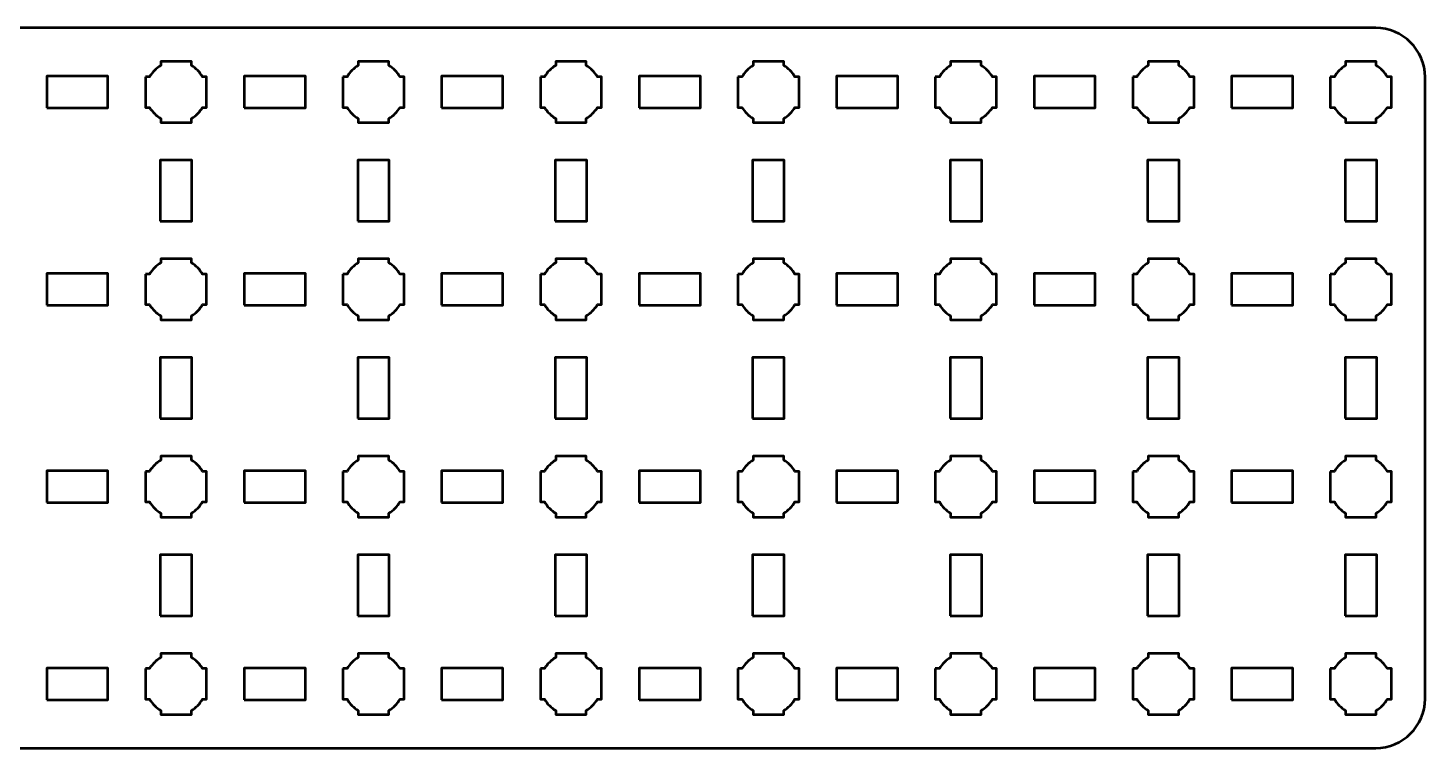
# Model space of a CAD drawing. Header units: centimetres. Extents: x -24.1 to 3.1, y -18.5 to -11.2.
# Drawn here: x -11 to 3.15, y -18.5 to -11.2 of the extents above; entities that cross this region are included whole.
import ezdxf

# ---------------------------------------------------------------- set-up
doc = ezdxf.new("R2010")
doc.units = ezdxf.units.CM
doc.header["$MEASUREMENT"] = 0
doc.layers.add('Layer 1', color=7, linetype='Continuous')

msp = doc.modelspace()

# ---------------------------------------------------------------- linework, layer by layer
at = {"layer": 'Layer 1', "color": 250, "lineweight": 53}
for points in [[(-10.81, -12.01), (-10.19, -12.01), (-10.19, -11.69), (-10.81, -11.69), (-10.81, -12.01)], [(-8.81, -12.01), (-8.19, -12.01), (-8.19, -11.69), (-8.81, -11.69), (-8.81, -12.01)], [(-6.81, -12.01), (-6.19, -12.01), (-6.19, -11.69), (-6.81, -11.69), (-6.81, -12.01)], [(-4.81, -12.01), (-4.19, -12.01), (-4.19, -11.69), (-4.81, -11.69), (-4.81, -12.01)], [(-2.81, -12.01), (-2.19, -12.01), (-2.19, -11.69), (-2.81, -11.69), (-2.81, -12.01)], [(-0.81, -12.01), (-0.19, -12.01), (-0.19, -11.69), (-0.81, -11.69), (-0.81, -12.01)], [(1.19, -12.01), (1.81, -12.01), (1.81, -11.69), (1.19, -11.69), (1.19, -12.01)], [(-9.66, -13.16), (-9.34, -13.16), (-9.34, -12.54), (-9.66, -12.54), (-9.66, -13.16)], [(-7.66, -13.16), (-7.34, -13.16), (-7.34, -12.54), (-7.66, -12.54), (-7.66, -13.16)], [(-5.66, -13.16), (-5.34, -13.16), (-5.34, -12.54), (-5.66, -12.54), (-5.66, -13.16)], [(-3.66, -13.16), (-3.34, -13.16), (-3.34, -12.54), (-3.66, -12.54), (-3.66, -13.16)], [(-1.66, -13.16), (-1.34, -13.16), (-1.34, -12.54), (-1.66, -12.54), (-1.66, -13.16)], [(0.34, -13.16), (0.66, -13.16), (0.66, -12.54), (0.34, -12.54), (0.34, -13.16)], [(2.34, -13.16), (2.66, -13.16), (2.66, -12.54), (2.34, -12.54), (2.34, -13.16)], [(-10.81, -14.01), (-10.19, -14.01), (-10.19, -13.69), (-10.81, -13.69), (-10.81, -14.01)], [(-8.81, -14.01), (-8.19, -14.01), (-8.19, -13.69), (-8.81, -13.69), (-8.81, -14.01)], [(-6.81, -14.01), (-6.19, -14.01), (-6.19, -13.69), (-6.81, -13.69), (-6.81, -14.01)], [(-4.81, -14.01), (-4.19, -14.01), (-4.19, -13.69), (-4.81, -13.69), (-4.81, -14.01)], [(-2.81, -14.01), (-2.19, -14.01), (-2.19, -13.69), (-2.81, -13.69), (-2.81, -14.01)], [(-0.81, -14.01), (-0.19, -14.01), (-0.19, -13.69), (-0.81, -13.69), (-0.81, -14.01)], [(1.19, -14.01), (1.81, -14.01), (1.81, -13.69), (1.19, -13.69), (1.19, -14.01)], [(-9.66, -15.16), (-9.34, -15.16), (-9.34, -14.54), (-9.66, -14.54), (-9.66, -15.16)], [(-7.66, -15.16), (-7.34, -15.16), (-7.34, -14.54), (-7.66, -14.54), (-7.66, -15.16)], [(-5.66, -15.16), (-5.34, -15.16), (-5.34, -14.54), (-5.66, -14.54), (-5.66, -15.16)], [(-3.66, -15.16), (-3.34, -15.16), (-3.34, -14.54), (-3.66, -14.54), (-3.66, -15.16)], [(-1.66, -15.16), (-1.34, -15.16), (-1.34, -14.54), (-1.66, -14.54), (-1.66, -15.16)], [(0.34, -15.16), (0.66, -15.16), (0.66, -14.54), (0.34, -14.54), (0.34, -15.16)], [(2.34, -15.16), (2.66, -15.16), (2.66, -14.54), (2.34, -14.54), (2.34, -15.16)], [(-10.81, -16.01), (-10.19, -16.01), (-10.19, -15.69), (-10.81, -15.69), (-10.81, -16.01)], [(-8.81, -16.01), (-8.19, -16.01), (-8.19, -15.69), (-8.81, -15.69), (-8.81, -16.01)], [(-6.81, -16.01), (-6.19, -16.01), (-6.19, -15.69), (-6.81, -15.69), (-6.81, -16.01)], [(-4.81, -16.01), (-4.19, -16.01), (-4.19, -15.69), (-4.81, -15.69), (-4.81, -16.01)], [(-2.81, -16.01), (-2.19, -16.01), (-2.19, -15.69), (-2.81, -15.69), (-2.81, -16.01)], [(-0.81, -16.01), (-0.19, -16.01), (-0.19, -15.69), (-0.81, -15.69), (-0.81, -16.01)], [(1.19, -16.01), (1.81, -16.01), (1.81, -15.69), (1.19, -15.69), (1.19, -16.01)], [(-9.66, -17.16), (-9.34, -17.16), (-9.34, -16.54), (-9.66, -16.54), (-9.66, -17.16)], [(-7.66, -17.16), (-7.34, -17.16), (-7.34, -16.54), (-7.66, -16.54), (-7.66, -17.16)], [(-5.66, -17.16), (-5.34, -17.16), (-5.34, -16.54), (-5.66, -16.54), (-5.66, -17.16)], [(-3.66, -17.16), (-3.34, -17.16), (-3.34, -16.54), (-3.66, -16.54), (-3.66, -17.16)], [(-1.66, -17.16), (-1.34, -17.16), (-1.34, -16.54), (-1.66, -16.54), (-1.66, -17.16)], [(0.34, -17.16), (0.66, -17.16), (0.66, -16.54), (0.34, -16.54), (0.34, -17.16)], [(2.34, -17.16), (2.66, -17.16), (2.66, -16.54), (2.34, -16.54), (2.34, -17.16)], [(-10.81, -18.01), (-10.19, -18.01), (-10.19, -17.69), (-10.81, -17.69), (-10.81, -18.01)], [(-8.81, -18.01), (-8.19, -18.01), (-8.19, -17.69), (-8.81, -17.69), (-8.81, -18.01)], [(-6.81, -18.01), (-6.19, -18.01), (-6.19, -17.69), (-6.81, -17.69), (-6.81, -18.01)], [(-4.81, -18.01), (-4.19, -18.01), (-4.19, -17.69), (-4.81, -17.69), (-4.81, -18.01)], [(-2.81, -18.01), (-2.19, -18.01), (-2.19, -17.69), (-2.81, -17.69), (-2.81, -18.01)], [(-0.81, -18.01), (-0.19, -18.01), (-0.19, -17.69), (-0.81, -17.69), (-0.81, -18.01)], [(1.19, -18.01), (1.81, -18.01), (1.81, -17.69), (1.19, -17.69), (1.19, -18.01)]]:
    msp.add_lwpolyline(points, close=True, dxfattribs=at)
msp.add_open_spline([(-24.15, -18), (-24.15, -18), (-24.15, -11.7), (-24.15, -11.7), (-24.15, -11.7), (-24.15, -11.42391), (-23.92609, -11.2), (-23.65, -11.2), (-23.65, -11.2), (-23.65, -11.2), (2.65, -11.2), (2.65, -11.2), (2.65, -11.2), (2.92609, -11.2), (3.15, -11.42391), (3.15, -11.7), (3.15, -11.7), (3.15, -11.7), (3.15, -18), (3.15, -18), (3.15, -18), (3.15, -18.27609), (2.92609, -18.5), (2.65, -18.5), (2.65, -18.5), (2.65, -18.5), (-23.65, -18.5), (-23.65, -18.5), (-23.65, -18.5), (-23.92609, -18.5), (-24.15, -18.27609), (-24.15, -18)], degree=3, knots=[0, 0, 0, 0, 0.125, 0.125, 0.125, 0.125, 0.25, 0.25, 0.25, 0.25, 0.375, 0.375, 0.375, 0.375, 0.5, 0.5, 0.5, 0.5, 0.625, 0.625, 0.625, 0.625, 0.75, 0.75, 0.75, 0.75, 0.875, 0.875, 0.875, 0.875, 1, 1, 1, 1], dxfattribs=at)
at = {"layer": 'Layer 1', "lineweight": 53}
for points in [[(-9.81, -11.695), (-9.81, -11.695), (-9.76851, -11.695), (-9.76851, -11.695), (-9.76851, -11.695), (-9.74128, -11.64795), (-9.70205, -11.60872), (-9.655, -11.58149), (-9.655, -11.58149), (-9.655, -11.58149), (-9.655, -11.54), (-9.655, -11.54), (-9.655, -11.54), (-9.655, -11.54), (-9.5, -11.54), (-9.5, -11.54), (-9.5, -11.54), (-9.5, -11.54), (-9.345, -11.54), (-9.345, -11.54), (-9.345, -11.54), (-9.345, -11.54), (-9.345, -11.58149), (-9.345, -11.58149), (-9.345, -11.58149), (-9.29795, -11.60872), (-9.25872, -11.64795), (-9.23149, -11.695), (-9.23149, -11.695), (-9.23149, -11.695), (-9.19, -11.695), (-9.19, -11.695), (-9.19, -11.695), (-9.19, -11.695), (-9.19, -11.85), (-9.19, -11.85), (-9.19, -11.85), (-9.19, -11.85), (-9.19, -12.005), (-9.19, -12.005), (-9.19, -12.005), (-9.19, -12.005), (-9.23149, -12.005), (-9.23149, -12.005), (-9.23149, -12.005), (-9.25872, -12.05205), (-9.29795, -12.09128), (-9.345, -12.11851), (-9.345, -12.11851), (-9.345, -12.11851), (-9.345, -12.16), (-9.345, -12.16), (-9.345, -12.16), (-9.345, -12.16), (-9.5, -12.16), (-9.5, -12.16), (-9.5, -12.16), (-9.5, -12.16), (-9.655, -12.16), (-9.655, -12.16), (-9.655, -12.16), (-9.655, -12.16), (-9.655, -12.11851), (-9.655, -12.11851), (-9.655, -12.11851), (-9.70205, -12.09128), (-9.74128, -12.05205), (-9.76851, -12.005), (-9.76851, -12.005), (-9.76851, -12.005), (-9.81, -12.005), (-9.81, -12.005), (-9.81, -12.005), (-9.81, -12.005), (-9.81, -11.85), (-9.81, -11.85), (-9.81, -11.85), (-9.81, -11.85), (-9.81, -11.695), (-9.81, -11.695)], [(-7.81, -11.695), (-7.81, -11.695), (-7.76851, -11.695), (-7.76851, -11.695), (-7.76851, -11.695), (-7.74128, -11.64795), (-7.70205, -11.60872), (-7.655, -11.58149), (-7.655, -11.58149), (-7.655, -11.58149), (-7.655, -11.54), (-7.655, -11.54), (-7.655, -11.54), (-7.655, -11.54), (-7.5, -11.54), (-7.5, -11.54), (-7.5, -11.54), (-7.5, -11.54), (-7.345, -11.54), (-7.345, -11.54), (-7.345, -11.54), (-7.345, -11.54), (-7.345, -11.58149), (-7.345, -11.58149), (-7.345, -11.58149), (-7.29795, -11.60872), (-7.25872, -11.64795), (-7.23149, -11.695), (-7.23149, -11.695), (-7.23149, -11.695), (-7.19, -11.695), (-7.19, -11.695), (-7.19, -11.695), (-7.19, -11.695), (-7.19, -11.85), (-7.19, -11.85), (-7.19, -11.85), (-7.19, -11.85), (-7.19, -12.005), (-7.19, -12.005), (-7.19, -12.005), (-7.19, -12.005), (-7.23149, -12.005), (-7.23149, -12.005), (-7.23149, -12.005), (-7.25872, -12.05205), (-7.29795, -12.09128), (-7.345, -12.11851), (-7.345, -12.11851), (-7.345, -12.11851), (-7.345, -12.16), (-7.345, -12.16), (-7.345, -12.16), (-7.345, -12.16), (-7.5, -12.16), (-7.5, -12.16), (-7.5, -12.16), (-7.5, -12.16), (-7.655, -12.16), (-7.655, -12.16), (-7.655, -12.16), (-7.655, -12.16), (-7.655, -12.11851), (-7.655, -12.11851), (-7.655, -12.11851), (-7.70205, -12.09128), (-7.74128, -12.05205), (-7.76851, -12.005), (-7.76851, -12.005), (-7.76851, -12.005), (-7.81, -12.005), (-7.81, -12.005), (-7.81, -12.005), (-7.81, -12.005), (-7.81, -11.85), (-7.81, -11.85), (-7.81, -11.85), (-7.81, -11.85), (-7.81, -11.695), (-7.81, -11.695)], [(-5.81, -11.695), (-5.81, -11.695), (-5.76851, -11.695), (-5.76851, -11.695), (-5.76851, -11.695), (-5.74128, -11.64795), (-5.70205, -11.60872), (-5.655, -11.58149), (-5.655, -11.58149), (-5.655, -11.58149), (-5.655, -11.54), (-5.655, -11.54), (-5.655, -11.54), (-5.655, -11.54), (-5.5, -11.54), (-5.5, -11.54), (-5.5, -11.54), (-5.5, -11.54), (-5.345, -11.54), (-5.345, -11.54), (-5.345, -11.54), (-5.345, -11.54), (-5.345, -11.58149), (-5.345, -11.58149), (-5.345, -11.58149), (-5.29795, -11.60872), (-5.25872, -11.64795), (-5.23149, -11.695), (-5.23149, -11.695), (-5.23149, -11.695), (-5.19, -11.695), (-5.19, -11.695), (-5.19, -11.695), (-5.19, -11.695), (-5.19, -11.85), (-5.19, -11.85), (-5.19, -11.85), (-5.19, -11.85), (-5.19, -12.005), (-5.19, -12.005), (-5.19, -12.005), (-5.19, -12.005), (-5.23149, -12.005), (-5.23149, -12.005), (-5.23149, -12.005), (-5.25872, -12.05205), (-5.29795, -12.09128), (-5.345, -12.11851), (-5.345, -12.11851), (-5.345, -12.11851), (-5.345, -12.16), (-5.345, -12.16), (-5.345, -12.16), (-5.345, -12.16), (-5.5, -12.16), (-5.5, -12.16), (-5.5, -12.16), (-5.5, -12.16), (-5.655, -12.16), (-5.655, -12.16), (-5.655, -12.16), (-5.655, -12.16), (-5.655, -12.11851), (-5.655, -12.11851), (-5.655, -12.11851), (-5.70205, -12.09128), (-5.74128, -12.05205), (-5.76851, -12.005), (-5.76851, -12.005), (-5.76851, -12.005), (-5.81, -12.005), (-5.81, -12.005), (-5.81, -12.005), (-5.81, -12.005), (-5.81, -11.85), (-5.81, -11.85), (-5.81, -11.85), (-5.81, -11.85), (-5.81, -11.695), (-5.81, -11.695)], [(-3.81, -11.695), (-3.81, -11.695), (-3.76851, -11.695), (-3.76851, -11.695), (-3.76851, -11.695), (-3.74128, -11.64795), (-3.70205, -11.60872), (-3.655, -11.58149), (-3.655, -11.58149), (-3.655, -11.58149), (-3.655, -11.54), (-3.655, -11.54), (-3.655, -11.54), (-3.655, -11.54), (-3.5, -11.54), (-3.5, -11.54), (-3.5, -11.54), (-3.5, -11.54), (-3.345, -11.54), (-3.345, -11.54), (-3.345, -11.54), (-3.345, -11.54), (-3.345, -11.58149), (-3.345, -11.58149), (-3.345, -11.58149), (-3.29795, -11.60872), (-3.25872, -11.64795), (-3.23149, -11.695), (-3.23149, -11.695), (-3.23149, -11.695), (-3.19, -11.695), (-3.19, -11.695), (-3.19, -11.695), (-3.19, -11.695), (-3.19, -11.85), (-3.19, -11.85), (-3.19, -11.85), (-3.19, -11.85), (-3.19, -12.005), (-3.19, -12.005), (-3.19, -12.005), (-3.19, -12.005), (-3.23149, -12.005), (-3.23149, -12.005), (-3.23149, -12.005), (-3.25872, -12.05205), (-3.29795, -12.09128), (-3.345, -12.11851), (-3.345, -12.11851), (-3.345, -12.11851), (-3.345, -12.16), (-3.345, -12.16), (-3.345, -12.16), (-3.345, -12.16), (-3.5, -12.16), (-3.5, -12.16), (-3.5, -12.16), (-3.5, -12.16), (-3.655, -12.16), (-3.655, -12.16), (-3.655, -12.16), (-3.655, -12.16), (-3.655, -12.11851), (-3.655, -12.11851), (-3.655, -12.11851), (-3.70205, -12.09128), (-3.74128, -12.05205), (-3.76851, -12.005), (-3.76851, -12.005), (-3.76851, -12.005), (-3.81, -12.005), (-3.81, -12.005), (-3.81, -12.005), (-3.81, -12.005), (-3.81, -11.85), (-3.81, -11.85), (-3.81, -11.85), (-3.81, -11.85), (-3.81, -11.695), (-3.81, -11.695)], [(-1.81, -11.695), (-1.81, -11.695), (-1.76851, -11.695), (-1.76851, -11.695), (-1.76851, -11.695), (-1.74128, -11.64795), (-1.70205, -11.60872), (-1.655, -11.58149), (-1.655, -11.58149), (-1.655, -11.58149), (-1.655, -11.54), (-1.655, -11.54), (-1.655, -11.54), (-1.655, -11.54), (-1.5, -11.54), (-1.5, -11.54), (-1.5, -11.54), (-1.5, -11.54), (-1.345, -11.54), (-1.345, -11.54), (-1.345, -11.54), (-1.345, -11.54), (-1.345, -11.58149), (-1.345, -11.58149), (-1.345, -11.58149), (-1.29795, -11.60872), (-1.25872, -11.64795), (-1.23149, -11.695), (-1.23149, -11.695), (-1.23149, -11.695), (-1.19, -11.695), (-1.19, -11.695), (-1.19, -11.695), (-1.19, -11.695), (-1.19, -11.85), (-1.19, -11.85), (-1.19, -11.85), (-1.19, -11.85), (-1.19, -12.005), (-1.19, -12.005), (-1.19, -12.005), (-1.19, -12.005), (-1.23149, -12.005), (-1.23149, -12.005), (-1.23149, -12.005), (-1.25872, -12.05205), (-1.29795, -12.09128), (-1.345, -12.11851), (-1.345, -12.11851), (-1.345, -12.11851), (-1.345, -12.16), (-1.345, -12.16), (-1.345, -12.16), (-1.345, -12.16), (-1.5, -12.16), (-1.5, -12.16), (-1.5, -12.16), (-1.5, -12.16), (-1.655, -12.16), (-1.655, -12.16), (-1.655, -12.16), (-1.655, -12.16), (-1.655, -12.11851), (-1.655, -12.11851), (-1.655, -12.11851), (-1.70205, -12.09128), (-1.74128, -12.05205), (-1.76851, -12.005), (-1.76851, -12.005), (-1.76851, -12.005), (-1.81, -12.005), (-1.81, -12.005), (-1.81, -12.005), (-1.81, -12.005), (-1.81, -11.85), (-1.81, -11.85), (-1.81, -11.85), (-1.81, -11.85), (-1.81, -11.695), (-1.81, -11.695)], [(0.19, -11.695), (0.19, -11.695), (0.23149, -11.695), (0.23149, -11.695), (0.23149, -11.695), (0.25872, -11.64795), (0.29795, -11.60872), (0.345, -11.58149), (0.345, -11.58149), (0.345, -11.58149), (0.345, -11.54), (0.345, -11.54), (0.345, -11.54), (0.345, -11.54), (0.5, -11.54), (0.5, -11.54), (0.5, -11.54), (0.5, -11.54), (0.655, -11.54), (0.655, -11.54), (0.655, -11.54), (0.655, -11.54), (0.655, -11.58149), (0.655, -11.58149), (0.655, -11.58149), (0.70205, -11.60872), (0.74128, -11.64795), (0.76851, -11.695), (0.76851, -11.695), (0.76851, -11.695), (0.81, -11.695), (0.81, -11.695), (0.81, -11.695), (0.81, -11.695), (0.81, -11.85), (0.81, -11.85), (0.81, -11.85), (0.81, -11.85), (0.81, -12.005), (0.81, -12.005), (0.81, -12.005), (0.81, -12.005), (0.76851, -12.005), (0.76851, -12.005), (0.76851, -12.005), (0.74128, -12.05205), (0.70205, -12.09128), (0.655, -12.11851), (0.655, -12.11851), (0.655, -12.11851), (0.655, -12.16), (0.655, -12.16), (0.655, -12.16), (0.655, -12.16), (0.5, -12.16), (0.5, -12.16), (0.5, -12.16), (0.5, -12.16), (0.345, -12.16), (0.345, -12.16), (0.345, -12.16), (0.345, -12.16), (0.345, -12.11851), (0.345, -12.11851), (0.345, -12.11851), (0.29795, -12.09128), (0.25872, -12.05205), (0.23149, -12.005), (0.23149, -12.005), (0.23149, -12.005), (0.19, -12.005), (0.19, -12.005), (0.19, -12.005), (0.19, -12.005), (0.19, -11.85), (0.19, -11.85), (0.19, -11.85), (0.19, -11.85), (0.19, -11.695), (0.19, -11.695)], [(2.19, -11.695), (2.19, -11.695), (2.23149, -11.695), (2.23149, -11.695), (2.23149, -11.695), (2.25872, -11.64795), (2.29795, -11.60872), (2.345, -11.58149), (2.345, -11.58149), (2.345, -11.58149), (2.345, -11.54), (2.345, -11.54), (2.345, -11.54), (2.345, -11.54), (2.5, -11.54), (2.5, -11.54), (2.5, -11.54), (2.5, -11.54), (2.655, -11.54), (2.655, -11.54), (2.655, -11.54), (2.655, -11.54), (2.655, -11.58149), (2.655, -11.58149), (2.655, -11.58149), (2.70205, -11.60872), (2.74128, -11.64795), (2.76851, -11.695), (2.76851, -11.695), (2.76851, -11.695), (2.81, -11.695), (2.81, -11.695), (2.81, -11.695), (2.81, -11.695), (2.81, -11.85), (2.81, -11.85), (2.81, -11.85), (2.81, -11.85), (2.81, -12.005), (2.81, -12.005), (2.81, -12.005), (2.81, -12.005), (2.76851, -12.005), (2.76851, -12.005), (2.76851, -12.005), (2.74128, -12.05205), (2.70205, -12.09128), (2.655, -12.11851), (2.655, -12.11851), (2.655, -12.11851), (2.655, -12.16), (2.655, -12.16), (2.655, -12.16), (2.655, -12.16), (2.5, -12.16), (2.5, -12.16), (2.5, -12.16), (2.5, -12.16), (2.345, -12.16), (2.345, -12.16), (2.345, -12.16), (2.345, -12.16), (2.345, -12.11851), (2.345, -12.11851), (2.345, -12.11851), (2.29795, -12.09128), (2.25872, -12.05205), (2.23149, -12.005), (2.23149, -12.005), (2.23149, -12.005), (2.19, -12.005), (2.19, -12.005), (2.19, -12.005), (2.19, -12.005), (2.19, -11.85), (2.19, -11.85), (2.19, -11.85), (2.19, -11.85), (2.19, -11.695), (2.19, -11.695)], [(-9.81, -13.695), (-9.81, -13.695), (-9.76851, -13.695), (-9.76851, -13.695), (-9.76851, -13.695), (-9.74128, -13.64795), (-9.70205, -13.60872), (-9.655, -13.58149), (-9.655, -13.58149), (-9.655, -13.58149), (-9.655, -13.54), (-9.655, -13.54), (-9.655, -13.54), (-9.655, -13.54), (-9.5, -13.54), (-9.5, -13.54), (-9.5, -13.54), (-9.5, -13.54), (-9.345, -13.54), (-9.345, -13.54), (-9.345, -13.54), (-9.345, -13.54), (-9.345, -13.58149), (-9.345, -13.58149), (-9.345, -13.58149), (-9.29795, -13.60872), (-9.25872, -13.64795), (-9.23149, -13.695), (-9.23149, -13.695), (-9.23149, -13.695), (-9.19, -13.695), (-9.19, -13.695), (-9.19, -13.695), (-9.19, -13.695), (-9.19, -13.85), (-9.19, -13.85), (-9.19, -13.85), (-9.19, -13.85), (-9.19, -14.005), (-9.19, -14.005), (-9.19, -14.005), (-9.19, -14.005), (-9.23149, -14.005), (-9.23149, -14.005), (-9.23149, -14.005), (-9.25872, -14.05205), (-9.29795, -14.09128), (-9.345, -14.11851), (-9.345, -14.11851), (-9.345, -14.11851), (-9.345, -14.16), (-9.345, -14.16), (-9.345, -14.16), (-9.345, -14.16), (-9.5, -14.16), (-9.5, -14.16), (-9.5, -14.16), (-9.5, -14.16), (-9.655, -14.16), (-9.655, -14.16), (-9.655, -14.16), (-9.655, -14.16), (-9.655, -14.11851), (-9.655, -14.11851), (-9.655, -14.11851), (-9.70205, -14.09128), (-9.74128, -14.05205), (-9.76851, -14.005), (-9.76851, -14.005), (-9.76851, -14.005), (-9.81, -14.005), (-9.81, -14.005), (-9.81, -14.005), (-9.81, -14.005), (-9.81, -13.85), (-9.81, -13.85), (-9.81, -13.85), (-9.81, -13.85), (-9.81, -13.695), (-9.81, -13.695)], [(-7.81, -13.695), (-7.81, -13.695), (-7.76851, -13.695), (-7.76851, -13.695), (-7.76851, -13.695), (-7.74128, -13.64795), (-7.70205, -13.60872), (-7.655, -13.58149), (-7.655, -13.58149), (-7.655, -13.58149), (-7.655, -13.54), (-7.655, -13.54), (-7.655, -13.54), (-7.655, -13.54), (-7.5, -13.54), (-7.5, -13.54), (-7.5, -13.54), (-7.5, -13.54), (-7.345, -13.54), (-7.345, -13.54), (-7.345, -13.54), (-7.345, -13.54), (-7.345, -13.58149), (-7.345, -13.58149), (-7.345, -13.58149), (-7.29795, -13.60872), (-7.25872, -13.64795), (-7.23149, -13.695), (-7.23149, -13.695), (-7.23149, -13.695), (-7.19, -13.695), (-7.19, -13.695), (-7.19, -13.695), (-7.19, -13.695), (-7.19, -13.85), (-7.19, -13.85), (-7.19, -13.85), (-7.19, -13.85), (-7.19, -14.005), (-7.19, -14.005), (-7.19, -14.005), (-7.19, -14.005), (-7.23149, -14.005), (-7.23149, -14.005), (-7.23149, -14.005), (-7.25872, -14.05205), (-7.29795, -14.09128), (-7.345, -14.11851), (-7.345, -14.11851), (-7.345, -14.11851), (-7.345, -14.16), (-7.345, -14.16), (-7.345, -14.16), (-7.345, -14.16), (-7.5, -14.16), (-7.5, -14.16), (-7.5, -14.16), (-7.5, -14.16), (-7.655, -14.16), (-7.655, -14.16), (-7.655, -14.16), (-7.655, -14.16), (-7.655, -14.11851), (-7.655, -14.11851), (-7.655, -14.11851), (-7.70205, -14.09128), (-7.74128, -14.05205), (-7.76851, -14.005), (-7.76851, -14.005), (-7.76851, -14.005), (-7.81, -14.005), (-7.81, -14.005), (-7.81, -14.005), (-7.81, -14.005), (-7.81, -13.85), (-7.81, -13.85), (-7.81, -13.85), (-7.81, -13.85), (-7.81, -13.695), (-7.81, -13.695)], [(-5.81, -13.695), (-5.81, -13.695), (-5.76851, -13.695), (-5.76851, -13.695), (-5.76851, -13.695), (-5.74128, -13.64795), (-5.70205, -13.60872), (-5.655, -13.58149), (-5.655, -13.58149), (-5.655, -13.58149), (-5.655, -13.54), (-5.655, -13.54), (-5.655, -13.54), (-5.655, -13.54), (-5.5, -13.54), (-5.5, -13.54), (-5.5, -13.54), (-5.5, -13.54), (-5.345, -13.54), (-5.345, -13.54), (-5.345, -13.54), (-5.345, -13.54), (-5.345, -13.58149), (-5.345, -13.58149), (-5.345, -13.58149), (-5.29795, -13.60872), (-5.25872, -13.64795), (-5.23149, -13.695), (-5.23149, -13.695), (-5.23149, -13.695), (-5.19, -13.695), (-5.19, -13.695), (-5.19, -13.695), (-5.19, -13.695), (-5.19, -13.85), (-5.19, -13.85), (-5.19, -13.85), (-5.19, -13.85), (-5.19, -14.005), (-5.19, -14.005), (-5.19, -14.005), (-5.19, -14.005), (-5.23149, -14.005), (-5.23149, -14.005), (-5.23149, -14.005), (-5.25872, -14.05205), (-5.29795, -14.09128), (-5.345, -14.11851), (-5.345, -14.11851), (-5.345, -14.11851), (-5.345, -14.16), (-5.345, -14.16), (-5.345, -14.16), (-5.345, -14.16), (-5.5, -14.16), (-5.5, -14.16), (-5.5, -14.16), (-5.5, -14.16), (-5.655, -14.16), (-5.655, -14.16), (-5.655, -14.16), (-5.655, -14.16), (-5.655, -14.11851), (-5.655, -14.11851), (-5.655, -14.11851), (-5.70205, -14.09128), (-5.74128, -14.05205), (-5.76851, -14.005), (-5.76851, -14.005), (-5.76851, -14.005), (-5.81, -14.005), (-5.81, -14.005), (-5.81, -14.005), (-5.81, -14.005), (-5.81, -13.85), (-5.81, -13.85), (-5.81, -13.85), (-5.81, -13.85), (-5.81, -13.695), (-5.81, -13.695)], [(-3.81, -13.695), (-3.81, -13.695), (-3.76851, -13.695), (-3.76851, -13.695), (-3.76851, -13.695), (-3.74128, -13.64795), (-3.70205, -13.60872), (-3.655, -13.58149), (-3.655, -13.58149), (-3.655, -13.58149), (-3.655, -13.54), (-3.655, -13.54), (-3.655, -13.54), (-3.655, -13.54), (-3.5, -13.54), (-3.5, -13.54), (-3.5, -13.54), (-3.5, -13.54), (-3.345, -13.54), (-3.345, -13.54), (-3.345, -13.54), (-3.345, -13.54), (-3.345, -13.58149), (-3.345, -13.58149), (-3.345, -13.58149), (-3.29795, -13.60872), (-3.25872, -13.64795), (-3.23149, -13.695), (-3.23149, -13.695), (-3.23149, -13.695), (-3.19, -13.695), (-3.19, -13.695), (-3.19, -13.695), (-3.19, -13.695), (-3.19, -13.85), (-3.19, -13.85), (-3.19, -13.85), (-3.19, -13.85), (-3.19, -14.005), (-3.19, -14.005), (-3.19, -14.005), (-3.19, -14.005), (-3.23149, -14.005), (-3.23149, -14.005), (-3.23149, -14.005), (-3.25872, -14.05205), (-3.29795, -14.09128), (-3.345, -14.11851), (-3.345, -14.11851), (-3.345, -14.11851), (-3.345, -14.16), (-3.345, -14.16), (-3.345, -14.16), (-3.345, -14.16), (-3.5, -14.16), (-3.5, -14.16), (-3.5, -14.16), (-3.5, -14.16), (-3.655, -14.16), (-3.655, -14.16), (-3.655, -14.16), (-3.655, -14.16), (-3.655, -14.11851), (-3.655, -14.11851), (-3.655, -14.11851), (-3.70205, -14.09128), (-3.74128, -14.05205), (-3.76851, -14.005), (-3.76851, -14.005), (-3.76851, -14.005), (-3.81, -14.005), (-3.81, -14.005), (-3.81, -14.005), (-3.81, -14.005), (-3.81, -13.85), (-3.81, -13.85), (-3.81, -13.85), (-3.81, -13.85), (-3.81, -13.695), (-3.81, -13.695)], [(-1.81, -13.695), (-1.81, -13.695), (-1.76851, -13.695), (-1.76851, -13.695), (-1.76851, -13.695), (-1.74128, -13.64795), (-1.70205, -13.60872), (-1.655, -13.58149), (-1.655, -13.58149), (-1.655, -13.58149), (-1.655, -13.54), (-1.655, -13.54), (-1.655, -13.54), (-1.655, -13.54), (-1.5, -13.54), (-1.5, -13.54), (-1.5, -13.54), (-1.5, -13.54), (-1.345, -13.54), (-1.345, -13.54), (-1.345, -13.54), (-1.345, -13.54), (-1.345, -13.58149), (-1.345, -13.58149), (-1.345, -13.58149), (-1.29795, -13.60872), (-1.25872, -13.64795), (-1.23149, -13.695), (-1.23149, -13.695), (-1.23149, -13.695), (-1.19, -13.695), (-1.19, -13.695), (-1.19, -13.695), (-1.19, -13.695), (-1.19, -13.85), (-1.19, -13.85), (-1.19, -13.85), (-1.19, -13.85), (-1.19, -14.005), (-1.19, -14.005), (-1.19, -14.005), (-1.19, -14.005), (-1.23149, -14.005), (-1.23149, -14.005), (-1.23149, -14.005), (-1.25872, -14.05205), (-1.29795, -14.09128), (-1.345, -14.11851), (-1.345, -14.11851), (-1.345, -14.11851), (-1.345, -14.16), (-1.345, -14.16), (-1.345, -14.16), (-1.345, -14.16), (-1.5, -14.16), (-1.5, -14.16), (-1.5, -14.16), (-1.5, -14.16), (-1.655, -14.16), (-1.655, -14.16), (-1.655, -14.16), (-1.655, -14.16), (-1.655, -14.11851), (-1.655, -14.11851), (-1.655, -14.11851), (-1.70205, -14.09128), (-1.74128, -14.05205), (-1.76851, -14.005), (-1.76851, -14.005), (-1.76851, -14.005), (-1.81, -14.005), (-1.81, -14.005), (-1.81, -14.005), (-1.81, -14.005), (-1.81, -13.85), (-1.81, -13.85), (-1.81, -13.85), (-1.81, -13.85), (-1.81, -13.695), (-1.81, -13.695)], [(0.19, -13.695), (0.19, -13.695), (0.23149, -13.695), (0.23149, -13.695), (0.23149, -13.695), (0.25872, -13.64795), (0.29795, -13.60872), (0.345, -13.58149), (0.345, -13.58149), (0.345, -13.58149), (0.345, -13.54), (0.345, -13.54), (0.345, -13.54), (0.345, -13.54), (0.5, -13.54), (0.5, -13.54), (0.5, -13.54), (0.5, -13.54), (0.655, -13.54), (0.655, -13.54), (0.655, -13.54), (0.655, -13.54), (0.655, -13.58149), (0.655, -13.58149), (0.655, -13.58149), (0.70205, -13.60872), (0.74128, -13.64795), (0.76851, -13.695), (0.76851, -13.695), (0.76851, -13.695), (0.81, -13.695), (0.81, -13.695), (0.81, -13.695), (0.81, -13.695), (0.81, -13.85), (0.81, -13.85), (0.81, -13.85), (0.81, -13.85), (0.81, -14.005), (0.81, -14.005), (0.81, -14.005), (0.81, -14.005), (0.76851, -14.005), (0.76851, -14.005), (0.76851, -14.005), (0.74128, -14.05205), (0.70205, -14.09128), (0.655, -14.11851), (0.655, -14.11851), (0.655, -14.11851), (0.655, -14.16), (0.655, -14.16), (0.655, -14.16), (0.655, -14.16), (0.5, -14.16), (0.5, -14.16), (0.5, -14.16), (0.5, -14.16), (0.345, -14.16), (0.345, -14.16), (0.345, -14.16), (0.345, -14.16), (0.345, -14.11851), (0.345, -14.11851), (0.345, -14.11851), (0.29795, -14.09128), (0.25872, -14.05205), (0.23149, -14.005), (0.23149, -14.005), (0.23149, -14.005), (0.19, -14.005), (0.19, -14.005), (0.19, -14.005), (0.19, -14.005), (0.19, -13.85), (0.19, -13.85), (0.19, -13.85), (0.19, -13.85), (0.19, -13.695), (0.19, -13.695)], [(2.19, -13.695), (2.19, -13.695), (2.23149, -13.695), (2.23149, -13.695), (2.23149, -13.695), (2.25872, -13.64795), (2.29795, -13.60872), (2.345, -13.58149), (2.345, -13.58149), (2.345, -13.58149), (2.345, -13.54), (2.345, -13.54), (2.345, -13.54), (2.345, -13.54), (2.5, -13.54), (2.5, -13.54), (2.5, -13.54), (2.5, -13.54), (2.655, -13.54), (2.655, -13.54), (2.655, -13.54), (2.655, -13.54), (2.655, -13.58149), (2.655, -13.58149), (2.655, -13.58149), (2.70205, -13.60872), (2.74128, -13.64795), (2.76851, -13.695), (2.76851, -13.695), (2.76851, -13.695), (2.81, -13.695), (2.81, -13.695), (2.81, -13.695), (2.81, -13.695), (2.81, -13.85), (2.81, -13.85), (2.81, -13.85), (2.81, -13.85), (2.81, -14.005), (2.81, -14.005), (2.81, -14.005), (2.81, -14.005), (2.76851, -14.005), (2.76851, -14.005), (2.76851, -14.005), (2.74128, -14.05205), (2.70205, -14.09128), (2.655, -14.11851), (2.655, -14.11851), (2.655, -14.11851), (2.655, -14.16), (2.655, -14.16), (2.655, -14.16), (2.655, -14.16), (2.5, -14.16), (2.5, -14.16), (2.5, -14.16), (2.5, -14.16), (2.345, -14.16), (2.345, -14.16), (2.345, -14.16), (2.345, -14.16), (2.345, -14.11851), (2.345, -14.11851), (2.345, -14.11851), (2.29795, -14.09128), (2.25872, -14.05205), (2.23149, -14.005), (2.23149, -14.005), (2.23149, -14.005), (2.19, -14.005), (2.19, -14.005), (2.19, -14.005), (2.19, -14.005), (2.19, -13.85), (2.19, -13.85), (2.19, -13.85), (2.19, -13.85), (2.19, -13.695), (2.19, -13.695)], [(-9.81, -15.695), (-9.81, -15.695), (-9.76851, -15.695), (-9.76851, -15.695), (-9.76851, -15.695), (-9.74128, -15.64795), (-9.70205, -15.60872), (-9.655, -15.58149), (-9.655, -15.58149), (-9.655, -15.58149), (-9.655, -15.54), (-9.655, -15.54), (-9.655, -15.54), (-9.655, -15.54), (-9.5, -15.54), (-9.5, -15.54), (-9.5, -15.54), (-9.5, -15.54), (-9.345, -15.54), (-9.345, -15.54), (-9.345, -15.54), (-9.345, -15.54), (-9.345, -15.58149), (-9.345, -15.58149), (-9.345, -15.58149), (-9.29795, -15.60872), (-9.25872, -15.64795), (-9.23149, -15.695), (-9.23149, -15.695), (-9.23149, -15.695), (-9.19, -15.695), (-9.19, -15.695), (-9.19, -15.695), (-9.19, -15.695), (-9.19, -15.85), (-9.19, -15.85), (-9.19, -15.85), (-9.19, -15.85), (-9.19, -16.005), (-9.19, -16.005), (-9.19, -16.005), (-9.19, -16.005), (-9.23149, -16.005), (-9.23149, -16.005), (-9.23149, -16.005), (-9.25872, -16.05205), (-9.29795, -16.09128), (-9.345, -16.11851), (-9.345, -16.11851), (-9.345, -16.11851), (-9.345, -16.16), (-9.345, -16.16), (-9.345, -16.16), (-9.345, -16.16), (-9.5, -16.16), (-9.5, -16.16), (-9.5, -16.16), (-9.5, -16.16), (-9.655, -16.16), (-9.655, -16.16), (-9.655, -16.16), (-9.655, -16.16), (-9.655, -16.11851), (-9.655, -16.11851), (-9.655, -16.11851), (-9.70205, -16.09128), (-9.74128, -16.05205), (-9.76851, -16.005), (-9.76851, -16.005), (-9.76851, -16.005), (-9.81, -16.005), (-9.81, -16.005), (-9.81, -16.005), (-9.81, -16.005), (-9.81, -15.85), (-9.81, -15.85), (-9.81, -15.85), (-9.81, -15.85), (-9.81, -15.695), (-9.81, -15.695)], [(-7.81, -15.695), (-7.81, -15.695), (-7.76851, -15.695), (-7.76851, -15.695), (-7.76851, -15.695), (-7.74128, -15.64795), (-7.70205, -15.60872), (-7.655, -15.58149), (-7.655, -15.58149), (-7.655, -15.58149), (-7.655, -15.54), (-7.655, -15.54), (-7.655, -15.54), (-7.655, -15.54), (-7.5, -15.54), (-7.5, -15.54), (-7.5, -15.54), (-7.5, -15.54), (-7.345, -15.54), (-7.345, -15.54), (-7.345, -15.54), (-7.345, -15.54), (-7.345, -15.58149), (-7.345, -15.58149), (-7.345, -15.58149), (-7.29795, -15.60872), (-7.25872, -15.64795), (-7.23149, -15.695), (-7.23149, -15.695), (-7.23149, -15.695), (-7.19, -15.695), (-7.19, -15.695), (-7.19, -15.695), (-7.19, -15.695), (-7.19, -15.85), (-7.19, -15.85), (-7.19, -15.85), (-7.19, -15.85), (-7.19, -16.005), (-7.19, -16.005), (-7.19, -16.005), (-7.19, -16.005), (-7.23149, -16.005), (-7.23149, -16.005), (-7.23149, -16.005), (-7.25872, -16.05205), (-7.29795, -16.09128), (-7.345, -16.11851), (-7.345, -16.11851), (-7.345, -16.11851), (-7.345, -16.16), (-7.345, -16.16), (-7.345, -16.16), (-7.345, -16.16), (-7.5, -16.16), (-7.5, -16.16), (-7.5, -16.16), (-7.5, -16.16), (-7.655, -16.16), (-7.655, -16.16), (-7.655, -16.16), (-7.655, -16.16), (-7.655, -16.11851), (-7.655, -16.11851), (-7.655, -16.11851), (-7.70205, -16.09128), (-7.74128, -16.05205), (-7.76851, -16.005), (-7.76851, -16.005), (-7.76851, -16.005), (-7.81, -16.005), (-7.81, -16.005), (-7.81, -16.005), (-7.81, -16.005), (-7.81, -15.85), (-7.81, -15.85), (-7.81, -15.85), (-7.81, -15.85), (-7.81, -15.695), (-7.81, -15.695)], [(-5.81, -15.695), (-5.81, -15.695), (-5.76851, -15.695), (-5.76851, -15.695), (-5.76851, -15.695), (-5.74128, -15.64795), (-5.70205, -15.60872), (-5.655, -15.58149), (-5.655, -15.58149), (-5.655, -15.58149), (-5.655, -15.54), (-5.655, -15.54), (-5.655, -15.54), (-5.655, -15.54), (-5.5, -15.54), (-5.5, -15.54), (-5.5, -15.54), (-5.5, -15.54), (-5.345, -15.54), (-5.345, -15.54), (-5.345, -15.54), (-5.345, -15.54), (-5.345, -15.58149), (-5.345, -15.58149), (-5.345, -15.58149), (-5.29795, -15.60872), (-5.25872, -15.64795), (-5.23149, -15.695), (-5.23149, -15.695), (-5.23149, -15.695), (-5.19, -15.695), (-5.19, -15.695), (-5.19, -15.695), (-5.19, -15.695), (-5.19, -15.85), (-5.19, -15.85), (-5.19, -15.85), (-5.19, -15.85), (-5.19, -16.005), (-5.19, -16.005), (-5.19, -16.005), (-5.19, -16.005), (-5.23149, -16.005), (-5.23149, -16.005), (-5.23149, -16.005), (-5.25872, -16.05205), (-5.29795, -16.09128), (-5.345, -16.11851), (-5.345, -16.11851), (-5.345, -16.11851), (-5.345, -16.16), (-5.345, -16.16), (-5.345, -16.16), (-5.345, -16.16), (-5.5, -16.16), (-5.5, -16.16), (-5.5, -16.16), (-5.5, -16.16), (-5.655, -16.16), (-5.655, -16.16), (-5.655, -16.16), (-5.655, -16.16), (-5.655, -16.11851), (-5.655, -16.11851), (-5.655, -16.11851), (-5.70205, -16.09128), (-5.74128, -16.05205), (-5.76851, -16.005), (-5.76851, -16.005), (-5.76851, -16.005), (-5.81, -16.005), (-5.81, -16.005), (-5.81, -16.005), (-5.81, -16.005), (-5.81, -15.85), (-5.81, -15.85), (-5.81, -15.85), (-5.81, -15.85), (-5.81, -15.695), (-5.81, -15.695)], [(-3.81, -15.695), (-3.81, -15.695), (-3.76851, -15.695), (-3.76851, -15.695), (-3.76851, -15.695), (-3.74128, -15.64795), (-3.70205, -15.60872), (-3.655, -15.58149), (-3.655, -15.58149), (-3.655, -15.58149), (-3.655, -15.54), (-3.655, -15.54), (-3.655, -15.54), (-3.655, -15.54), (-3.5, -15.54), (-3.5, -15.54), (-3.5, -15.54), (-3.5, -15.54), (-3.345, -15.54), (-3.345, -15.54), (-3.345, -15.54), (-3.345, -15.54), (-3.345, -15.58149), (-3.345, -15.58149), (-3.345, -15.58149), (-3.29795, -15.60872), (-3.25872, -15.64795), (-3.23149, -15.695), (-3.23149, -15.695), (-3.23149, -15.695), (-3.19, -15.695), (-3.19, -15.695), (-3.19, -15.695), (-3.19, -15.695), (-3.19, -15.85), (-3.19, -15.85), (-3.19, -15.85), (-3.19, -15.85), (-3.19, -16.005), (-3.19, -16.005), (-3.19, -16.005), (-3.19, -16.005), (-3.23149, -16.005), (-3.23149, -16.005), (-3.23149, -16.005), (-3.25872, -16.05205), (-3.29795, -16.09128), (-3.345, -16.11851), (-3.345, -16.11851), (-3.345, -16.11851), (-3.345, -16.16), (-3.345, -16.16), (-3.345, -16.16), (-3.345, -16.16), (-3.5, -16.16), (-3.5, -16.16), (-3.5, -16.16), (-3.5, -16.16), (-3.655, -16.16), (-3.655, -16.16), (-3.655, -16.16), (-3.655, -16.16), (-3.655, -16.11851), (-3.655, -16.11851), (-3.655, -16.11851), (-3.70205, -16.09128), (-3.74128, -16.05205), (-3.76851, -16.005), (-3.76851, -16.005), (-3.76851, -16.005), (-3.81, -16.005), (-3.81, -16.005), (-3.81, -16.005), (-3.81, -16.005), (-3.81, -15.85), (-3.81, -15.85), (-3.81, -15.85), (-3.81, -15.85), (-3.81, -15.695), (-3.81, -15.695)], [(-1.81, -15.695), (-1.81, -15.695), (-1.76851, -15.695), (-1.76851, -15.695), (-1.76851, -15.695), (-1.74128, -15.64795), (-1.70205, -15.60872), (-1.655, -15.58149), (-1.655, -15.58149), (-1.655, -15.58149), (-1.655, -15.54), (-1.655, -15.54), (-1.655, -15.54), (-1.655, -15.54), (-1.5, -15.54), (-1.5, -15.54), (-1.5, -15.54), (-1.5, -15.54), (-1.345, -15.54), (-1.345, -15.54), (-1.345, -15.54), (-1.345, -15.54), (-1.345, -15.58149), (-1.345, -15.58149), (-1.345, -15.58149), (-1.29795, -15.60872), (-1.25872, -15.64795), (-1.23149, -15.695), (-1.23149, -15.695), (-1.23149, -15.695), (-1.19, -15.695), (-1.19, -15.695), (-1.19, -15.695), (-1.19, -15.695), (-1.19, -15.85), (-1.19, -15.85), (-1.19, -15.85), (-1.19, -15.85), (-1.19, -16.005), (-1.19, -16.005), (-1.19, -16.005), (-1.19, -16.005), (-1.23149, -16.005), (-1.23149, -16.005), (-1.23149, -16.005), (-1.25872, -16.05205), (-1.29795, -16.09128), (-1.345, -16.11851), (-1.345, -16.11851), (-1.345, -16.11851), (-1.345, -16.16), (-1.345, -16.16), (-1.345, -16.16), (-1.345, -16.16), (-1.5, -16.16), (-1.5, -16.16), (-1.5, -16.16), (-1.5, -16.16), (-1.655, -16.16), (-1.655, -16.16), (-1.655, -16.16), (-1.655, -16.16), (-1.655, -16.11851), (-1.655, -16.11851), (-1.655, -16.11851), (-1.70205, -16.09128), (-1.74128, -16.05205), (-1.76851, -16.005), (-1.76851, -16.005), (-1.76851, -16.005), (-1.81, -16.005), (-1.81, -16.005), (-1.81, -16.005), (-1.81, -16.005), (-1.81, -15.85), (-1.81, -15.85), (-1.81, -15.85), (-1.81, -15.85), (-1.81, -15.695), (-1.81, -15.695)], [(0.19, -15.695), (0.19, -15.695), (0.23149, -15.695), (0.23149, -15.695), (0.23149, -15.695), (0.25872, -15.64795), (0.29795, -15.60872), (0.345, -15.58149), (0.345, -15.58149), (0.345, -15.58149), (0.345, -15.54), (0.345, -15.54), (0.345, -15.54), (0.345, -15.54), (0.5, -15.54), (0.5, -15.54), (0.5, -15.54), (0.5, -15.54), (0.655, -15.54), (0.655, -15.54), (0.655, -15.54), (0.655, -15.54), (0.655, -15.58149), (0.655, -15.58149), (0.655, -15.58149), (0.70205, -15.60872), (0.74128, -15.64795), (0.76851, -15.695), (0.76851, -15.695), (0.76851, -15.695), (0.81, -15.695), (0.81, -15.695), (0.81, -15.695), (0.81, -15.695), (0.81, -15.85), (0.81, -15.85), (0.81, -15.85), (0.81, -15.85), (0.81, -16.005), (0.81, -16.005), (0.81, -16.005), (0.81, -16.005), (0.76851, -16.005), (0.76851, -16.005), (0.76851, -16.005), (0.74128, -16.05205), (0.70205, -16.09128), (0.655, -16.11851), (0.655, -16.11851), (0.655, -16.11851), (0.655, -16.16), (0.655, -16.16), (0.655, -16.16), (0.655, -16.16), (0.5, -16.16), (0.5, -16.16), (0.5, -16.16), (0.5, -16.16), (0.345, -16.16), (0.345, -16.16), (0.345, -16.16), (0.345, -16.16), (0.345, -16.11851), (0.345, -16.11851), (0.345, -16.11851), (0.29795, -16.09128), (0.25872, -16.05205), (0.23149, -16.005), (0.23149, -16.005), (0.23149, -16.005), (0.19, -16.005), (0.19, -16.005), (0.19, -16.005), (0.19, -16.005), (0.19, -15.85), (0.19, -15.85), (0.19, -15.85), (0.19, -15.85), (0.19, -15.695), (0.19, -15.695)], [(2.19, -15.695), (2.19, -15.695), (2.23149, -15.695), (2.23149, -15.695), (2.23149, -15.695), (2.25872, -15.64795), (2.29795, -15.60872), (2.345, -15.58149), (2.345, -15.58149), (2.345, -15.58149), (2.345, -15.54), (2.345, -15.54), (2.345, -15.54), (2.345, -15.54), (2.5, -15.54), (2.5, -15.54), (2.5, -15.54), (2.5, -15.54), (2.655, -15.54), (2.655, -15.54), (2.655, -15.54), (2.655, -15.54), (2.655, -15.58149), (2.655, -15.58149), (2.655, -15.58149), (2.70205, -15.60872), (2.74128, -15.64795), (2.76851, -15.695), (2.76851, -15.695), (2.76851, -15.695), (2.81, -15.695), (2.81, -15.695), (2.81, -15.695), (2.81, -15.695), (2.81, -15.85), (2.81, -15.85), (2.81, -15.85), (2.81, -15.85), (2.81, -16.005), (2.81, -16.005), (2.81, -16.005), (2.81, -16.005), (2.76851, -16.005), (2.76851, -16.005), (2.76851, -16.005), (2.74128, -16.05205), (2.70205, -16.09128), (2.655, -16.11851), (2.655, -16.11851), (2.655, -16.11851), (2.655, -16.16), (2.655, -16.16), (2.655, -16.16), (2.655, -16.16), (2.5, -16.16), (2.5, -16.16), (2.5, -16.16), (2.5, -16.16), (2.345, -16.16), (2.345, -16.16), (2.345, -16.16), (2.345, -16.16), (2.345, -16.11851), (2.345, -16.11851), (2.345, -16.11851), (2.29795, -16.09128), (2.25872, -16.05205), (2.23149, -16.005), (2.23149, -16.005), (2.23149, -16.005), (2.19, -16.005), (2.19, -16.005), (2.19, -16.005), (2.19, -16.005), (2.19, -15.85), (2.19, -15.85), (2.19, -15.85), (2.19, -15.85), (2.19, -15.695), (2.19, -15.695)], [(-9.81, -17.695), (-9.81, -17.695), (-9.76851, -17.695), (-9.76851, -17.695), (-9.76851, -17.695), (-9.74128, -17.64795), (-9.70205, -17.60872), (-9.655, -17.58149), (-9.655, -17.58149), (-9.655, -17.58149), (-9.655, -17.54), (-9.655, -17.54), (-9.655, -17.54), (-9.655, -17.54), (-9.5, -17.54), (-9.5, -17.54), (-9.5, -17.54), (-9.5, -17.54), (-9.345, -17.54), (-9.345, -17.54), (-9.345, -17.54), (-9.345, -17.54), (-9.345, -17.58149), (-9.345, -17.58149), (-9.345, -17.58149), (-9.29795, -17.60872), (-9.25872, -17.64795), (-9.23149, -17.695), (-9.23149, -17.695), (-9.23149, -17.695), (-9.19, -17.695), (-9.19, -17.695), (-9.19, -17.695), (-9.19, -17.695), (-9.19, -17.85), (-9.19, -17.85), (-9.19, -17.85), (-9.19, -17.85), (-9.19, -18.005), (-9.19, -18.005), (-9.19, -18.005), (-9.19, -18.005), (-9.23149, -18.005), (-9.23149, -18.005), (-9.23149, -18.005), (-9.25872, -18.05205), (-9.29795, -18.09128), (-9.345, -18.11851), (-9.345, -18.11851), (-9.345, -18.11851), (-9.345, -18.16), (-9.345, -18.16), (-9.345, -18.16), (-9.345, -18.16), (-9.5, -18.16), (-9.5, -18.16), (-9.5, -18.16), (-9.5, -18.16), (-9.655, -18.16), (-9.655, -18.16), (-9.655, -18.16), (-9.655, -18.16), (-9.655, -18.11851), (-9.655, -18.11851), (-9.655, -18.11851), (-9.70205, -18.09128), (-9.74128, -18.05205), (-9.76851, -18.005), (-9.76851, -18.005), (-9.76851, -18.005), (-9.81, -18.005), (-9.81, -18.005), (-9.81, -18.005), (-9.81, -18.005), (-9.81, -17.85), (-9.81, -17.85), (-9.81, -17.85), (-9.81, -17.85), (-9.81, -17.695), (-9.81, -17.695)], [(-7.81, -17.695), (-7.81, -17.695), (-7.76851, -17.695), (-7.76851, -17.695), (-7.76851, -17.695), (-7.74128, -17.64795), (-7.70205, -17.60872), (-7.655, -17.58149), (-7.655, -17.58149), (-7.655, -17.58149), (-7.655, -17.54), (-7.655, -17.54), (-7.655, -17.54), (-7.655, -17.54), (-7.5, -17.54), (-7.5, -17.54), (-7.5, -17.54), (-7.5, -17.54), (-7.345, -17.54), (-7.345, -17.54), (-7.345, -17.54), (-7.345, -17.54), (-7.345, -17.58149), (-7.345, -17.58149), (-7.345, -17.58149), (-7.29795, -17.60872), (-7.25872, -17.64795), (-7.23149, -17.695), (-7.23149, -17.695), (-7.23149, -17.695), (-7.19, -17.695), (-7.19, -17.695), (-7.19, -17.695), (-7.19, -17.695), (-7.19, -17.85), (-7.19, -17.85), (-7.19, -17.85), (-7.19, -17.85), (-7.19, -18.005), (-7.19, -18.005), (-7.19, -18.005), (-7.19, -18.005), (-7.23149, -18.005), (-7.23149, -18.005), (-7.23149, -18.005), (-7.25872, -18.05205), (-7.29795, -18.09128), (-7.345, -18.11851), (-7.345, -18.11851), (-7.345, -18.11851), (-7.345, -18.16), (-7.345, -18.16), (-7.345, -18.16), (-7.345, -18.16), (-7.5, -18.16), (-7.5, -18.16), (-7.5, -18.16), (-7.5, -18.16), (-7.655, -18.16), (-7.655, -18.16), (-7.655, -18.16), (-7.655, -18.16), (-7.655, -18.11851), (-7.655, -18.11851), (-7.655, -18.11851), (-7.70205, -18.09128), (-7.74128, -18.05205), (-7.76851, -18.005), (-7.76851, -18.005), (-7.76851, -18.005), (-7.81, -18.005), (-7.81, -18.005), (-7.81, -18.005), (-7.81, -18.005), (-7.81, -17.85), (-7.81, -17.85), (-7.81, -17.85), (-7.81, -17.85), (-7.81, -17.695), (-7.81, -17.695)], [(-5.81, -17.695), (-5.81, -17.695), (-5.76851, -17.695), (-5.76851, -17.695), (-5.76851, -17.695), (-5.74128, -17.64795), (-5.70205, -17.60872), (-5.655, -17.58149), (-5.655, -17.58149), (-5.655, -17.58149), (-5.655, -17.54), (-5.655, -17.54), (-5.655, -17.54), (-5.655, -17.54), (-5.5, -17.54), (-5.5, -17.54), (-5.5, -17.54), (-5.5, -17.54), (-5.345, -17.54), (-5.345, -17.54), (-5.345, -17.54), (-5.345, -17.54), (-5.345, -17.58149), (-5.345, -17.58149), (-5.345, -17.58149), (-5.29795, -17.60872), (-5.25872, -17.64795), (-5.23149, -17.695), (-5.23149, -17.695), (-5.23149, -17.695), (-5.19, -17.695), (-5.19, -17.695), (-5.19, -17.695), (-5.19, -17.695), (-5.19, -17.85), (-5.19, -17.85), (-5.19, -17.85), (-5.19, -17.85), (-5.19, -18.005), (-5.19, -18.005), (-5.19, -18.005), (-5.19, -18.005), (-5.23149, -18.005), (-5.23149, -18.005), (-5.23149, -18.005), (-5.25872, -18.05205), (-5.29795, -18.09128), (-5.345, -18.11851), (-5.345, -18.11851), (-5.345, -18.11851), (-5.345, -18.16), (-5.345, -18.16), (-5.345, -18.16), (-5.345, -18.16), (-5.5, -18.16), (-5.5, -18.16), (-5.5, -18.16), (-5.5, -18.16), (-5.655, -18.16), (-5.655, -18.16), (-5.655, -18.16), (-5.655, -18.16), (-5.655, -18.11851), (-5.655, -18.11851), (-5.655, -18.11851), (-5.70205, -18.09128), (-5.74128, -18.05205), (-5.76851, -18.005), (-5.76851, -18.005), (-5.76851, -18.005), (-5.81, -18.005), (-5.81, -18.005), (-5.81, -18.005), (-5.81, -18.005), (-5.81, -17.85), (-5.81, -17.85), (-5.81, -17.85), (-5.81, -17.85), (-5.81, -17.695), (-5.81, -17.695)], [(-3.81, -17.695), (-3.81, -17.695), (-3.76851, -17.695), (-3.76851, -17.695), (-3.76851, -17.695), (-3.74128, -17.64795), (-3.70205, -17.60872), (-3.655, -17.58149), (-3.655, -17.58149), (-3.655, -17.58149), (-3.655, -17.54), (-3.655, -17.54), (-3.655, -17.54), (-3.655, -17.54), (-3.5, -17.54), (-3.5, -17.54), (-3.5, -17.54), (-3.5, -17.54), (-3.345, -17.54), (-3.345, -17.54), (-3.345, -17.54), (-3.345, -17.54), (-3.345, -17.58149), (-3.345, -17.58149), (-3.345, -17.58149), (-3.29795, -17.60872), (-3.25872, -17.64795), (-3.23149, -17.695), (-3.23149, -17.695), (-3.23149, -17.695), (-3.19, -17.695), (-3.19, -17.695), (-3.19, -17.695), (-3.19, -17.695), (-3.19, -17.85), (-3.19, -17.85), (-3.19, -17.85), (-3.19, -17.85), (-3.19, -18.005), (-3.19, -18.005), (-3.19, -18.005), (-3.19, -18.005), (-3.23149, -18.005), (-3.23149, -18.005), (-3.23149, -18.005), (-3.25872, -18.05205), (-3.29795, -18.09128), (-3.345, -18.11851), (-3.345, -18.11851), (-3.345, -18.11851), (-3.345, -18.16), (-3.345, -18.16), (-3.345, -18.16), (-3.345, -18.16), (-3.5, -18.16), (-3.5, -18.16), (-3.5, -18.16), (-3.5, -18.16), (-3.655, -18.16), (-3.655, -18.16), (-3.655, -18.16), (-3.655, -18.16), (-3.655, -18.11851), (-3.655, -18.11851), (-3.655, -18.11851), (-3.70205, -18.09128), (-3.74128, -18.05205), (-3.76851, -18.005), (-3.76851, -18.005), (-3.76851, -18.005), (-3.81, -18.005), (-3.81, -18.005), (-3.81, -18.005), (-3.81, -18.005), (-3.81, -17.85), (-3.81, -17.85), (-3.81, -17.85), (-3.81, -17.85), (-3.81, -17.695), (-3.81, -17.695)], [(-1.81, -17.695), (-1.81, -17.695), (-1.76851, -17.695), (-1.76851, -17.695), (-1.76851, -17.695), (-1.74128, -17.64795), (-1.70205, -17.60872), (-1.655, -17.58149), (-1.655, -17.58149), (-1.655, -17.58149), (-1.655, -17.54), (-1.655, -17.54), (-1.655, -17.54), (-1.655, -17.54), (-1.5, -17.54), (-1.5, -17.54), (-1.5, -17.54), (-1.5, -17.54), (-1.345, -17.54), (-1.345, -17.54), (-1.345, -17.54), (-1.345, -17.54), (-1.345, -17.58149), (-1.345, -17.58149), (-1.345, -17.58149), (-1.29795, -17.60872), (-1.25872, -17.64795), (-1.23149, -17.695), (-1.23149, -17.695), (-1.23149, -17.695), (-1.19, -17.695), (-1.19, -17.695), (-1.19, -17.695), (-1.19, -17.695), (-1.19, -17.85), (-1.19, -17.85), (-1.19, -17.85), (-1.19, -17.85), (-1.19, -18.005), (-1.19, -18.005), (-1.19, -18.005), (-1.19, -18.005), (-1.23149, -18.005), (-1.23149, -18.005), (-1.23149, -18.005), (-1.25872, -18.05205), (-1.29795, -18.09128), (-1.345, -18.11851), (-1.345, -18.11851), (-1.345, -18.11851), (-1.345, -18.16), (-1.345, -18.16), (-1.345, -18.16), (-1.345, -18.16), (-1.5, -18.16), (-1.5, -18.16), (-1.5, -18.16), (-1.5, -18.16), (-1.655, -18.16), (-1.655, -18.16), (-1.655, -18.16), (-1.655, -18.16), (-1.655, -18.11851), (-1.655, -18.11851), (-1.655, -18.11851), (-1.70205, -18.09128), (-1.74128, -18.05205), (-1.76851, -18.005), (-1.76851, -18.005), (-1.76851, -18.005), (-1.81, -18.005), (-1.81, -18.005), (-1.81, -18.005), (-1.81, -18.005), (-1.81, -17.85), (-1.81, -17.85), (-1.81, -17.85), (-1.81, -17.85), (-1.81, -17.695), (-1.81, -17.695)], [(0.19, -17.695), (0.19, -17.695), (0.23149, -17.695), (0.23149, -17.695), (0.23149, -17.695), (0.25872, -17.64795), (0.29795, -17.60872), (0.345, -17.58149), (0.345, -17.58149), (0.345, -17.58149), (0.345, -17.54), (0.345, -17.54), (0.345, -17.54), (0.345, -17.54), (0.5, -17.54), (0.5, -17.54), (0.5, -17.54), (0.5, -17.54), (0.655, -17.54), (0.655, -17.54), (0.655, -17.54), (0.655, -17.54), (0.655, -17.58149), (0.655, -17.58149), (0.655, -17.58149), (0.70205, -17.60872), (0.74128, -17.64795), (0.76851, -17.695), (0.76851, -17.695), (0.76851, -17.695), (0.81, -17.695), (0.81, -17.695), (0.81, -17.695), (0.81, -17.695), (0.81, -17.85), (0.81, -17.85), (0.81, -17.85), (0.81, -17.85), (0.81, -18.005), (0.81, -18.005), (0.81, -18.005), (0.81, -18.005), (0.76851, -18.005), (0.76851, -18.005), (0.76851, -18.005), (0.74128, -18.05205), (0.70205, -18.09128), (0.655, -18.11851), (0.655, -18.11851), (0.655, -18.11851), (0.655, -18.16), (0.655, -18.16), (0.655, -18.16), (0.655, -18.16), (0.5, -18.16), (0.5, -18.16), (0.5, -18.16), (0.5, -18.16), (0.345, -18.16), (0.345, -18.16), (0.345, -18.16), (0.345, -18.16), (0.345, -18.11851), (0.345, -18.11851), (0.345, -18.11851), (0.29795, -18.09128), (0.25872, -18.05205), (0.23149, -18.005), (0.23149, -18.005), (0.23149, -18.005), (0.19, -18.005), (0.19, -18.005), (0.19, -18.005), (0.19, -18.005), (0.19, -17.85), (0.19, -17.85), (0.19, -17.85), (0.19, -17.85), (0.19, -17.695), (0.19, -17.695)], [(2.19, -17.695), (2.19, -17.695), (2.23149, -17.695), (2.23149, -17.695), (2.23149, -17.695), (2.25872, -17.64795), (2.29795, -17.60872), (2.345, -17.58149), (2.345, -17.58149), (2.345, -17.58149), (2.345, -17.54), (2.345, -17.54), (2.345, -17.54), (2.345, -17.54), (2.5, -17.54), (2.5, -17.54), (2.5, -17.54), (2.5, -17.54), (2.655, -17.54), (2.655, -17.54), (2.655, -17.54), (2.655, -17.54), (2.655, -17.58149), (2.655, -17.58149), (2.655, -17.58149), (2.70205, -17.60872), (2.74128, -17.64795), (2.76851, -17.695), (2.76851, -17.695), (2.76851, -17.695), (2.81, -17.695), (2.81, -17.695), (2.81, -17.695), (2.81, -17.695), (2.81, -17.85), (2.81, -17.85), (2.81, -17.85), (2.81, -17.85), (2.81, -18.005), (2.81, -18.005), (2.81, -18.005), (2.81, -18.005), (2.76851, -18.005), (2.76851, -18.005), (2.76851, -18.005), (2.74128, -18.05205), (2.70205, -18.09128), (2.655, -18.11851), (2.655, -18.11851), (2.655, -18.11851), (2.655, -18.16), (2.655, -18.16), (2.655, -18.16), (2.655, -18.16), (2.5, -18.16), (2.5, -18.16), (2.5, -18.16), (2.5, -18.16), (2.345, -18.16), (2.345, -18.16), (2.345, -18.16), (2.345, -18.16), (2.345, -18.11851), (2.345, -18.11851), (2.345, -18.11851), (2.29795, -18.09128), (2.25872, -18.05205), (2.23149, -18.005), (2.23149, -18.005), (2.23149, -18.005), (2.19, -18.005), (2.19, -18.005), (2.19, -18.005), (2.19, -18.005), (2.19, -17.85), (2.19, -17.85), (2.19, -17.85), (2.19, -17.85), (2.19, -17.695), (2.19, -17.695)]]:
    msp.add_open_spline(points, degree=3, knots=[0, 0, 0, 0, 0.05, 0.05, 0.05, 0.05, 0.1, 0.1, 0.1, 0.1, 0.15, 0.15, 0.15, 0.15, 0.2, 0.2, 0.2, 0.2, 0.25, 0.25, 0.25, 0.25, 0.3, 0.3, 0.3, 0.3, 0.35, 0.35, 0.35, 0.35, 0.4, 0.4, 0.4, 0.4, 0.45, 0.45, 0.45, 0.45, 0.5, 0.5, 0.5, 0.5, 0.55, 0.55, 0.55, 0.55, 0.6, 0.6, 0.6, 0.6, 0.65, 0.65, 0.65, 0.65, 0.7, 0.7, 0.7, 0.7, 0.75, 0.75, 0.75, 0.75, 0.8, 0.8, 0.8, 0.8, 0.85, 0.85, 0.85, 0.85, 0.9, 0.9, 0.9, 0.9, 0.95, 0.95, 0.95, 0.95, 1, 1, 1, 1], dxfattribs=at)

doc.saveas('drawing.dxf')
